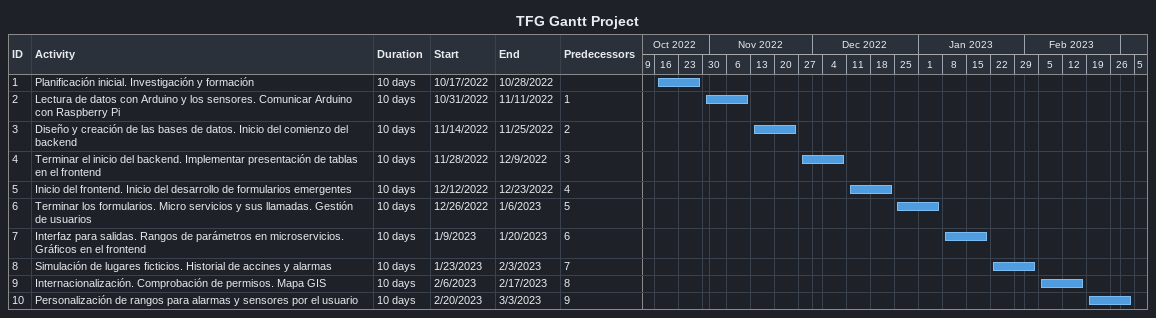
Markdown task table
TFG Gantt Project

| ID | Task | Duration | Start | Finish | Predecessors |
|---|---|---|---|---|---|
| 1 | Planificación inicial. Investigación y formación | 10d | 2022-10-17 | 2022-10-28 |  |
| 2 | Lectura de datos con Arduino y los sensores. Comunicar Arduino con Raspberry Pi | 10d | 2022-10-31 | 2022-11-11 | 1 |
| 3 | Diseño y creación de las bases de datos. Inicio del comienzo del backend | 10d | 2022-11-14 | 2022-11-25 | 2 |
| 4 | Terminar el inicio del backend. Implementar presentación de tablas en el frontend | 10d | 2022-11-28 | 2022-12-09 | 3 |
| 5 | Inicio del frontend. Inicio del desarrollo de formularios emergentes | 10d | 2022-12-12 | 2022-12-23 | 4 |
| 6 | Terminar los formularios. Micro servicios y sus llamadas. Gestión de usuarios | 10d | 2022-12-26 | 2023-01-06 | 5 |
| 7 | Interfaz para salidas. Rangos de parámetros en microservicios. Gráficos en el frontend | 10d | 2023-01-09 | 2023-01-20 | 6 |
| 8 | Simulación de lugares ficticios. Historial de accines y alarmas | 10d | 2023-01-23 | 2023-02-03 | 7 |
| 9 | Internacionalización. Comprobación de permisos. Mapa GIS | 10d | 2023-02-06 | 2023-02-17 | 8 |
| 10 | Personalización de rangos para alarmas y sensores por el usuario | 10d | 2023-02-20 | 2023-03-03 | 9 |
